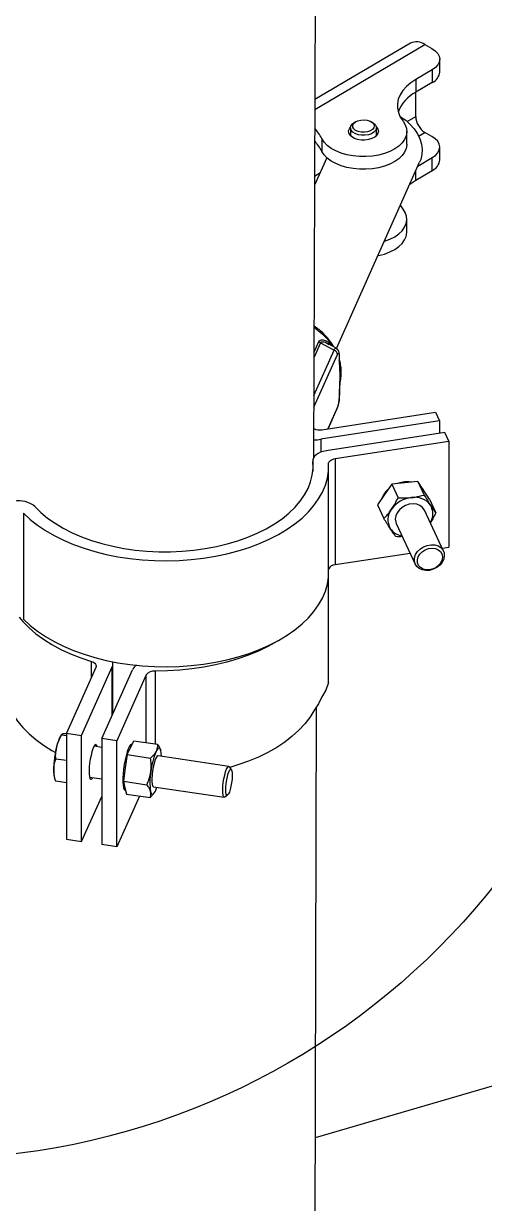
# Model space of a CAD drawing. Header units: millimetres. Extents: x 0 to 42050, y 0 to 29700.
# Drawn here: x 10133 to 11200, y 10625 to 13352 of the extents above; entities that cross this region are included whole.
import ezdxf

# ---------------------------------------------------------------- set-up
doc = ezdxf.new("R2010")
doc.units = ezdxf.units.MM
doc.header["$LTSCALE"] = 50
doc.layers.add('KVC', color=7, linetype='Continuous')

msp = doc.modelspace()

# ---------------------------------------------------------------- linework, layer by layer
at = {"color": 7, "linetype": 'Continuous', "lineweight": 25}
for p, q in [((10804.9, 12348.8), (10811.4, 13923.4)), ((10806.7, 9875.6), (10811.2, 11772.9)), ((10808.9, 10776.8), (11847.5, 11081))]:
    msp.add_line(p, q, dxfattribs=at)
at = {"color": 2}
for p, q in [((11028.7, 13306.6), (10807.4, 13176.4)), ((10807.4, 13153.7), (11062.2, 13303.6)), ((11062.2, 13303.6), (11078.5, 13294.3)), ((11096.5, 13240.2), (11096.5, 13269.6)), ((11079.3, 13245.4), (11041.1, 13222.9)), ((11079.3, 13245.4), (11079.3, 13216)), ((11041.1, 13222.9), (11041.1, 13193.5)), ((11079.3, 13216), (11041.1, 13193.5)), ((11040.8, 13137.2), (11040.8, 13193.3)), ((11021.4, 13125.7), (11040.8, 13137.2)), ((11047.6, 13092), (11062.2, 13100.6)), ((11078.5, 13091.3), (11062.2, 13100.6)), ((10823.5, 13086.2), (10823.5, 13056.8)), ((11096.5, 13037.2), (11096.5, 13066.6)), ((11045.9, 13022.7), (11079.3, 13042.3)), ((11079.3, 13012.9), (11079.3, 13042.3)), ((11041.1, 12990.4), (11079.3, 13012.9)), ((11041.1, 12990.4), (11041.1, 13011.9)), ((11020.4, 12870.2), (11020.4, 12899.6)), ((10823.7, 12413.3), (11086.4, 12453.9)), ((11086.4, 12453.9), (11095.8, 12433.8)), ((11095.8, 12433.8), (10821.4, 12391.4)), ((11095.8, 12433.8), (11095.8, 12405.1)), ((10821.4, 12391.4), (10821.4, 12361.4)), ((11108.2, 12407.1), (10833.9, 12364.6)), ((10854.8, 12346.4), (11117.5, 12387)), ((11117.5, 12387), (11108.2, 12407.1)), ((11117.5, 12387), (11117.5, 12142)), ((10802.7, 12341.2), (10802.7, 12316.5)), ((10802.8, 12339.8), (10802.8, 12317.2)), ((10839.4, 12083.5), (10839.4, 12328.5)), ((10854.8, 12346.4), (10854.8, 12101.4)), ((10133.4, 12220.1), (10133.4, 11975.1)), ((11101.8, 12139.6), (11117.5, 12142)), ((10854.8, 12101.4), (11027.8, 12128.1)), ((10839.4, 11828.6), (10839.4, 12083.5)), ((10267.7, 11706.5), (10338.7, 11865.2)), ((10290.4, 11840.3), (10290.4, 11877.5)), ((10338.7, 11754.4), (10338.7, 11865.2)), ((10340.1, 11757.4), (10340.1, 11871.3)), ((10300.9, 11863.7), (10232.9, 11711.7)), ((10314.2, 11699.6), (10385.2, 11858.3)), ((10417.1, 11846.4), (10349.1, 11694.4)), ((10417.1, 11690), (10417.1, 11846.4)), ((10437.8, 11855.5), (10437.8, 11686.9)), ((10232.9, 11711.7), (10232.9, 11466.7)), ((10232.9, 11711.7), (10267.7, 11706.5)), ((10267.7, 11461.5), (10267.7, 11706.5)), ((10349.1, 11694.4), (10314.2, 11699.6)), ((10314.2, 11699.6), (10314.2, 11454.6)), ((10349.1, 11449.4), (10349.1, 11694.4)), ((10267.7, 11461.5), (10314.2, 11565.4)), ((10401.4, 11566.4), (10349.1, 11449.4)), ((10232.9, 11466.7), (10267.7, 11461.5)), ((10349.1, 11449.4), (10314.2, 11454.6))]:
    msp.add_line(p, q, dxfattribs=at)
at = {"color": 3}
for p, q in [((11020.4, 13073.2), (11020.4, 13102.6)), ((10835.1, 13042.1), (10806.8, 12979)), ((10857.4, 12601.4), (11050, 13031.8)), ((10806.9, 12999.6), (10819.3, 13006.9)), ((11011.5, 12923.5), (11005.5, 12932.4)), ((10805.6, 12592.7), (10816.6, 12617.2)), ((10820.5, 12614.5), (10805.6, 12581.2)), ((10820.5, 12614.5), (10852.1, 12597.3)), ((10837.8, 12611.9), (10840.2, 12610.3)), ((10856.6, 12602.1), (10838, 12612.2)), ((10847.3, 12608.6), (10849, 12606.2)), ((10805.2, 12465.1), (10859.7, 12587)), ((10805.3, 12492.8), (10852.1, 12597.3)), ((10860, 12587.6), (10858.8, 12590.4)), ((10864.1, 12581.7), (10864.1, 12575.9)), ((10864.5, 12577.7), (10864.5, 12583.4)), ((10866.6, 12540.3), (10866.1, 12534.2)), ((10864.5, 12491.7), (10864.5, 12492.5)), ((10859.7, 12465.2), (10837.4, 12415.4)), ((10864.1, 12490.8), (10864.1, 12489.9)), ((10838.2, 12415.5), (10859.1, 12462.1)), ((10368.5, 11579.7), (10369.3, 11579.6))]:
    msp.add_line(p, q, dxfattribs=at)
at = {"color": 2, "elevation": 0, "flags": 128}
for points in [[(11078.5, 13294.3), (11086.1, 13289.1), (11091.7, 13283.2), (11095.2, 13276.7), (11096.5, 13269.9), (11095.5, 13263.2), (11092.1, 13256.7), (11086.7, 13250.6), (11079.3, 13245.4)], [(11041.1, 13222.9), (11029.3, 13215), (11019.2, 13206.4), (11010.9, 13197.2), (11004.6, 13187.4), (11000.4, 13177.3), (10998.4, 13167), (10998.4, 13156.6), (11000.7, 13146.3), (11005, 13136.2), (11011.5, 13126.5)], [(11011.5, 13126.5), (11016.6, 13118.4), (11019.6, 13110), (11020.4, 13101.3), (11018.9, 13092.7), (11015.3, 13084.4), (11009.5, 13076.4), (11001.8, 13069), (10992.2, 13062.4), (10981.1, 13056.6), (10968.5, 13051.9), (10955, 13048.3), (10940.6, 13045.9), (10925.7, 13044.7), (10910.8, 13044.9), (10896, 13046.3), (10881.8, 13049), (10868.4, 13052.8), (10856.2, 13057.8), (10845.3, 13063.7), (10836.2, 13070.6), (10828.8, 13078.1), (10823.5, 13086.2)], [(11020.4, 13073.2), (11020.4, 13071.9), (11018.9, 13063.3), (11015.3, 13055), (11009.5, 13047), (11001.8, 13039.6), (10992.2, 13033), (10981.1, 13027.2), (10968.5, 13022.5), (10955, 13018.9), (10940.6, 13016.5), (10925.7, 13015.3), (10910.8, 13015.5), (10896, 13016.9), (10881.8, 13019.6), (10868.4, 13023.4), (10856.2, 13028.4), (10845.3, 13034.3), (10836.2, 13041.2), (10828.8, 13048.7), (10823.5, 13056.8)], [(11079.3, 13042.3), (11086.7, 13047.6), (11092.1, 13053.6), (11095.5, 13060.2), (11096.5, 13066.9), (11095.2, 13073.7), (11091.7, 13080.1), (11086.1, 13086.1), (11078.5, 13091.3)], [(11027.3, 12981.1), (11029.3, 12982.6), (11041.1, 12990.4)], [(10968.1, 12848.7), (10968.5, 12848.9), (10981.1, 12853.6), (10992.2, 12859.3), (11001.8, 12866), (11009.5, 12873.4), (11015.3, 12881.3), (11018.9, 12889.7), (11020.4, 12898.3), (11019.6, 12906.9), (11016.6, 12915.4), (11011.5, 12923.5)], [(10953.2, 12815.5), (10955, 12815.8), (10968.5, 12819.5), (10981.1, 12824.2), (10992.2, 12829.9), (11001.8, 12836.6), (11009.5, 12844), (11015.3, 12851.9), (11018.9, 12860.3), (11020.4, 12868.9), (11020.4, 12870.2)], [(10833.9, 12364.6), (10827.1, 12363.2), (10820.9, 12361.2), (10815.4, 12358.5), (10810.7, 12355.4), (10807, 12351.9), (10804.4, 12348), (10803, 12344), (10802.8, 12339.8)], [(10133.4, 12220.1), (10148.5, 12206.1), (10165.5, 12192.8), (10184.1, 12180.2), (10204.3, 12168.6), (10226, 12157.8), (10249, 12148), (10273.3, 12139.3), (10298.6, 12131.6), (10324.8, 12125.1), (10351.9, 12119.7), (10379.5, 12115.5), (10407.6, 12112.6), (10436.1, 12110.9), (10464.7, 12110.4), (10493.2, 12111.1), (10521.6, 12113.2), (10549.6, 12116.4), (10577.2, 12120.9), (10604, 12126.5), (10630.1, 12133.3), (10655.1, 12141.2), (10679.1, 12150.2), (10701.9, 12160.2), (10723.2, 12171.2), (10743.1, 12183.1), (10761.3, 12195.8), (10777.8, 12209.2), (10792.6, 12223.4), (10805.4, 12238.1), (10816.2, 12253.4), (10825.1, 12269.1), (10831.8, 12285.1), (10836.4, 12301.4), (10838.9, 12317.8), (10839.2, 12334.3)], [(10159.7, 12235.6), (10173.4, 12222), (10189, 12209.1), (10206.4, 12197), (10225.3, 12185.7), (10245.8, 12175.3), (10267.6, 12165.9), (10290.6, 12157.5), (10314.7, 12150.2), (10339.8, 12144), (10365.6, 12139), (10392, 12135.2), (10418.9, 12132.7), (10446.1, 12131.3), (10473.3, 12131.3), (10500.5, 12132.4), (10527.4, 12134.9), (10553.9, 12138.5), (10579.8, 12143.3), (10604.9, 12149.4), (10629.2, 12156.5), (10652.4, 12164.8), (10674.3, 12174.1), (10694.9, 12184.3), (10714.1, 12195.5), (10731.6, 12207.6), (10747.4, 12220.4), (10761.4, 12233.8), (10773.6, 12247.9), (10783.7, 12262.5), (10791.8, 12277.5), (10797.7, 12292.9), (10801.6, 12308.4), (10803.3, 12324.1), (10802.8, 12339.8)], [(10839.2, 12334.3), (10839.4, 12336.3), (10840.2, 12338.3), (10841.5, 12340.2), (10843.4, 12341.9), (10845.7, 12343.4), (10848.4, 12344.7), (10851.5, 12345.7), (10854.8, 12346.4)], [(10133.4, 11975.1), (10148.5, 11961.1), (10165.5, 11947.8), (10184.1, 11935.3), (10204.3, 11923.6), (10226, 11912.8), (10249, 11903.1), (10273.3, 11894.3), (10298.6, 11886.6), (10324.8, 11880.1), (10351.9, 11874.7), (10379.5, 11870.5), (10407.6, 11867.6), (10436.1, 11865.9), (10464.7, 11865.4), (10493.2, 11866.1), (10521.6, 11868.2), (10549.6, 11871.4), (10577.2, 11875.9), (10604, 11881.5), (10630.1, 11888.3), (10655.1, 11896.2), (10679.1, 11905.2), (10701.9, 11915.2), (10723.2, 11926.2), (10743.1, 11938.1), (10761.3, 11950.8), (10777.8, 11964.2), (10792.6, 11978.4), (10805.4, 11993.1), (10816.2, 12008.4), (10825.1, 12024.1), (10831.8, 12040.1), (10836.4, 12056.4), (10838.9, 12072.8), (10839.4, 12083.5)], [(10123.2, 11980.2), (10131.9, 11969.9), (10146, 11955.5), (10161.9, 11941.8), (10179.6, 11928.8), (10198.9, 11916.7), (10219.8, 11905.4), (10242.1, 11895.1), (10265.6, 11885.7), (10290.4, 11877.5)], [(10721.2, 11925.1), (10719.4, 11923.9), (10699, 11912.4), (10677.1, 11901.7), (10654, 11892.1), (10629.6, 11883.4), (10604.1, 11875.9), (10577.8, 11869.5), (10550.7, 11864.3), (10523, 11860.2), (10494.8, 11857.4), (10466.3, 11855.8), (10437.8, 11855.5)], [(10290.4, 11877.5), (10293.3, 11876.4), (10295.9, 11875), (10298.1, 11873.4), (10299.7, 11871.6), (10300.9, 11869.7), (10301.5, 11867.7), (10301.5, 11865.7), (10300.9, 11863.7)], [(10089.6, 11825.2), (10089.7, 11820), (10091.4, 11803.5), (10095.4, 11787.2), (10101.4, 11771), (10109.5, 11755.2), (10119.7, 11739.8), (10131.9, 11724.9), (10146, 11710.5), (10161.9, 11696.8), (10179.6, 11683.9), (10198.9, 11671.7), (10207.2, 11667)], [(10839.4, 11828.6), (10832.6, 11811), (10823, 11794.2), (10815.8, 11779.8), (10805.2, 11763.7), (10795.7, 11748.2), (10784.1, 11733.1), (10770.7, 11718.5), (10755.3, 11704.6), (10738.2, 11691.4), (10719.4, 11679), (10699, 11667.4), (10677.1, 11656.7), (10654, 11647.1), (10629.6, 11638.5), (10610.7, 11632.7)], [(10304.2, 11680.3), (10303.9, 11681.4), (10302.5, 11684.4), (10300.7, 11685.3), (10298.6, 11684), (10296.3, 11680.7), (10293.9, 11675.4), (10291.6, 11668.6), (10289.5, 11660.4), (10287.7, 11651.5), (10286.3, 11642.2), (10285.4, 11633), (10285, 11624.6), (10285.1, 11617.2), (10285.8, 11611.3), (10287, 11607.3), (10288.6, 11605.3), (10290.6, 11605.5), (10292.8, 11607.8), (10293.5, 11609.1)], [(10384.4, 11686.5), (10383.6, 11686.5), (10381.2, 11685), (10378.5, 11681.4), (10375.8, 11675.8), (10373.1, 11668.4), (10370.5, 11659.6), (10368.2, 11649.7), (10366.2, 11639.2), (10364.7, 11628.3), (10363.6, 11617.7), (10363, 11607.7), (10363, 11598.8), (10363.5, 11591.3), (10364.6, 11585.4), (10366.2, 11581.5), (10368.1, 11579.8), (10368.5, 11579.7)]]:
    msp.add_lwpolyline(points, dxfattribs=at)
at = {"color": 3, "elevation": 0, "flags": 128}
for points in [[(11004, 13138.3), (11006, 13137), (11017.8, 13128.7), (11028.4, 13119.1), (11037.4, 13108.6), (11044.8, 13097.3), (11050.4, 13085.5), (11053.9, 13073.4), (11055.5, 13061.3), (11055, 13049.4), (11052.4, 13038.1), (11050, 13031.8)], [(10805.8, 12650.1), (10810.7, 12646.8), (10824.6, 12635.2), (10836.8, 12622.4), (10847.3, 12608.6)], [(10847.3, 12608.6), (10847.2, 12607.4), (10847.2, 12607.2)], [(10864.1, 12581.7), (10864.4, 12582.6), (10864.5, 12583.4)], [(10864.5, 12583.4), (10864.5, 12583.6), (10864.5, 12583.7)]]:
    msp.add_lwpolyline(points, dxfattribs=at)
at = {"color": 1}
msp.add_circle((9912.9, 12398.9), 1671.7, dxfattribs=at)
at = {"color": 2}
for centre, radius, start, end in [((11043, 13277.8), 32.1, 53.3438, 116.4345), ((11066.8, 13243.1), 29.9, 294.8765, 354.5141), ((11078.1, 13119.5), 82.7, 116.6164, 160.2148), ((11086.5, 13139.3), 45.7, 182.6709, 237.9501), ((10690.5, 13013.9), 151.4, 28.5226, 39.5542), ((10690.5, 12984.5), 151.4, 28.5226, 39.6084), ((11066.8, 13040), 29.9, 294.8765, 354.5141), ((10818, 12441.1), 28.4, 243.0808, 281.7148), ((10809.8, 12446.1), 56, 265.0885, 282.0098), ((10123.3, 12192.1), 56.7, 50.1121, 101.7775), ((10854.7, 12084.7), 16.6, 89.8362, 157.6586), ((10325.6, 11871.3), 14.5, 335.2473, 23.9139), ((10407.4, 11847.1), 24.9, 119.7234, 153.3227), ((10435.1, 11833.3), 22.3, 83.3009, 144.1075)]:
    msp.add_arc(centre, radius, start, end, dxfattribs=at)
at = {"color": 3}
for centre, radius, start, end in [((10826.6, 12628), 14.7, 227.0962, 245.6016), ((10847.7, 12586.1), 12.1, 4.4163, 68.4973), ((10769, 12544.5), 99.3, 347.132, 17.056), ((10860.3, 12577.7), 4.18, 335.3493, 359.8271), ((10870.5, 12538.6), 4.26, 155.5431, 176.8906), ((10860.3, 12492.6), 4.18, 335.3493, 359.8271), ((10860.3, 12491.7), 4.18, 335.341, 359.8354), ((10852.1, 12465.2), 7.69, 335.9962, 0.2958)]:
    msp.add_arc(centre, radius, start, end, dxfattribs=at)
for points, knots in [([(10851.4, 12604.9), (10850.9, 12605.9), (10848.1, 12611), (10841.8, 12619.6), (10832.7, 12630.4), (10822.6, 12640.2), (10813.6, 12647.7), (10807.9, 12651.8), (10805.8, 12653.3)], [0, 0, 0, 0, 0.0367656, 0.1850036, 0.3314723, 0.4744541, 0.6091208, 0.6838212, 0.6838212, 0.6838212, 0.6838212]), ([(10816.6, 12617.2), (10817.3, 12618.2), (10818.7, 12620.3), (10822.5, 12621.2), (10826.7, 12620.9), (10832.4, 12619.2), (10839.6, 12615.6), (10844.6, 12611), (10847.3, 12608.6)], [0, 0, 0, 0, 0.125232, 0.250841, 0.376018, 0.501416, 0.742201, 1, 1, 1, 1]), ([(10820.5, 12614.5), (10820.8, 12615), (10821.3, 12616), (10823.4, 12616.9), (10828.1, 12616.6), (10833.5, 12615), (10837, 12612.5), (10837.8, 12611.9)], [0, 0, 0, 0, 0.103205, 0.215309, 0.434167, 0.866646, 1, 1, 1, 1]), ([(10852.1, 12597.3), (10852.9, 12598.7), (10854.6, 12601.5), (10856.1, 12602.7), (10856.5, 12602), (10856.5, 12601.9)], [0, 0, 0, 0, 0.4587959, 0.9175163, 1, 1, 1, 1]), ([(10864.5, 12583.7), (10864.2, 12587.5), (10863.8, 12593.3), (10860.5, 12599.3), (10857.8, 12601.2), (10856.5, 12602.1)], [0, 0, 0, 0, 0.508737, 0.758474, 1, 1, 1, 1]), ([(10859.7, 12587), (10860.3, 12588), (10861.1, 12589.6), (10862.2, 12590), (10862.9, 12589.7), (10863.4, 12588.5), (10863.9, 12586.2), (10864, 12583.5), (10864.1, 12581.7)], [0, 0, 0, 0, 0.235181, 0.362605, 0.49107, 0.620857, 0.752515, 1, 1, 1, 1]), ([(10864.1, 12575.9), (10864.2, 12571.4), (10864.3, 12562.1), (10865.3, 12550.4), (10866.1, 12538), (10865.3, 12521.9), (10864.3, 12505.8), (10864.2, 12495.7), (10864.1, 12490.8)], [0, 0, 0, 0, 0.162197, 0.336711, 0.49811, 0.660779, 0.836617, 1, 1, 1, 1]), ([(10865.8, 12537.4), (10865.8, 12540.4), (10865.9, 12549.2), (10864.8, 12561.2), (10864.5, 12572.8), (10864.4, 12578.5)], [0, 0, 0, 0, 0.20453, 0.608277, 1, 1, 1, 1]), ([(10865.5, 12522.2), (10866.2, 12524.8), (10868, 12531.9), (10868.9, 12543.6), (10868.2, 12557.1), (10866.7, 12567.2), (10865, 12572.9), (10864.5, 12574.2)], [0, 0, 0, 0, 0.154537, 0.42782, 0.674358, 0.921282, 1, 1, 1, 1]), ([(10864.9, 12562.3), (10865, 12562), (10866.6, 12554.3), (10866.6, 12547.2), (10866.6, 12540.3)], [0, 0, 0, 0, 0.039271, 1, 1, 1, 1]), ([(10865.4, 12553.7), (10865.6, 12552.1), (10866.1, 12547.2), (10866.1, 12542.2), (10866.2, 12538.8)], [0, 0, 0, 0, 0.311146, 1, 1, 1, 1]), ([(10864.4, 12493.3), (10864.5, 12498.8), (10864.8, 12509.9), (10865.9, 12526), (10865.8, 12534.5), (10865.8, 12537.4)], [0, 0, 0, 0, 0.39145, 0.79447, 1, 1, 1, 1]), ([(10866.2, 12538.8), (10866.2, 12536.3), (10866.1, 12532.7), (10865.9, 12529), (10865.8, 12527.9)], [0, 0, 0, 0, 0.692954, 1, 1, 1, 1]), ([(10859.1, 12462.2), (10859.9, 12464.1), (10861.3, 12467.9), (10863.1, 12476), (10864.2, 12484.5), (10864.4, 12489.4), (10864.5, 12491.9)], [0, 0, 0, 0, 0.250128, 0.497836, 0.747147, 1, 1, 1, 1]), ([(10864.1, 12489.9), (10864, 12487.9), (10863.9, 12484.8), (10863.4, 12480.1), (10862.9, 12476.5), (10862.2, 12473), (10861.1, 12468.9), (10860.3, 12466.7), (10859.7, 12465.2)], [0, 0, 0, 0, 0.2474848, 0.3790311, 0.50893, 0.6372808, 0.7648188, 1, 1, 1, 1])]:
    msp.add_open_spline(points, degree=3, knots=knots, dxfattribs=at)
at = {"layer": 'KVC', "color": 7, "linetype": 'Continuous', "lineweight": 25}
for p, q in [((10902.2, 13125.4), (10898.7, 13123.4)), ((10941.1, 13123.4), (10937.6, 13125.4)), ((10889.9, 13111.1), (10889.9, 13092.8)), ((10949.9, 13092.8), (10949.9, 13111.1)), ((10985.5, 12287.4), (10969, 12263.5)), ((11015.5, 12290.6), (10985.5, 12287.4)), ((10985.5, 12287.4), (11000.1, 12255.9)), ((11045.6, 12293.9), (11015.5, 12290.6)), ((11045.6, 12293.9), (11060.2, 12262.4)), ((11059.2, 12273.2), (11045.6, 12293.9)), ((10969, 12263.5), (10952.5, 12239.6)), ((11072.8, 12252.6), (11059.2, 12273.2)), ((11072.8, 12252.6), (11087.4, 12221.2)), ((10952.5, 12239.6), (10967.1, 12208.2)), ((11105, 12132.7), (11061.2, 12227.2)), ((10995.9, 12196.9), (11039.7, 12102.4)), ((10221.5, 11709.1), (10220.2, 11707.3)), ((10232.9, 11705.7), (10221.5, 11707.4)), ((10314.2, 11678.8), (10296.7, 11681.4)), ((10372.9, 11662.3), (10380.7, 11678.3)), ((10380.7, 11678.3), (10388.4, 11694.3)), ((10384.6, 11686.5), (10384.4, 11686.5)), ((10388.4, 11694.3), (10443, 11686.1)), ((10232.9, 11648.3), (10207.9, 11652)), ((10372.9, 11662.3), (10368.6, 11631.4)), ((10372.9, 11662.3), (10427.5, 11654.1)), ((10608.5, 11634.9), (10444.5, 11659.4)), ((10368.6, 11631.4), (10364.4, 11600.6)), ((10614.4, 11627.5), (10609.9, 11633.9)), ((10205.3, 11607.7), (10207.6, 11601.2)), ((10207.7, 11601.2), (10207.8, 11600.8)), ((10232.9, 11597.1), (10207.8, 11600.8)), ((10286, 11610.2), (10314.2, 11606)), ((10364.4, 11600.6), (10418.9, 11592.5)), ((10364.4, 11600.6), (10367.9, 11585.7)), ((10367.9, 11585.7), (10371.4, 11570.9)), ((10371.4, 11570.9), (10426, 11562.8)), ((10434.8, 11572.5), (10426, 11562.8)), ((10433.9, 11588.1), (10597.9, 11563.7)), ((10435, 11572.4), (10435.7, 11573.4)), ((10599.5, 11564.3), (10605.7, 11569.1))]:
    msp.add_line(p, q, dxfattribs=at)
at = {"layer": 'KVC', "color": 7, "linetype": 'Continuous', "lineweight": 25, "elevation": 0, "flags": 128}
for points in [[(10931.4, 13095.2), (10923.5, 13094), (10915.3, 13094), (10907.5, 13095.4), (10900.6, 13097.9), (10895.1, 13101.4), (10891.5, 13105.6), (10889.9, 13110.2), (10890.6, 13114.9), (10893.5, 13119.4), (10898.3, 13123.2), (10898.7, 13123.4)], [(10929.5, 13101.9), (10922.3, 13100.8), (10914.8, 13101.1), (10907.8, 13102.6), (10901.9, 13105.2), (10897.6, 13108.7), (10895.2, 13112.8), (10895.1, 13117.1), (10897.1, 13121.2), (10901.2, 13124.8), (10907, 13127.6), (10913.9, 13129.2), (10921.3, 13129.6), (10928.6, 13128.8), (10935.1, 13126.7), (10940.3, 13123.6), (10943.7, 13119.7), (10944.9, 13115.5), (10944, 13111.2), (10940.9, 13107.3), (10935.9, 13104.1), (10929.5, 13101.9)], [(10941.1, 13123.4), (10942.2, 13122.8), (10946.8, 13118.9), (10949.4, 13114.4), (10949.8, 13109.7), (10948, 13105.1), (10944.1, 13100.9), (10938.5, 13097.5), (10931.4, 13095.2)], [(10949.8, 13112.6), (10952.9, 13108.4), (10954.4, 13103.4), (10953.6, 13098.5), (10950.8, 13093.8), (10946, 13089.6), (10939.6, 13086.3), (10931.9, 13084), (10923.5, 13082.8), (10914.8, 13082.9), (10906.5, 13084.3), (10899, 13086.8), (10892.8, 13090.3), (10888.4, 13094.5), (10885.9, 13099.3), (10885.5, 13104.3), (10887.3, 13109.2), (10890, 13112.6)], [(11014.6, 12292.6), (11004.1, 12290.6), (10998.6, 12288.8)], [(11031, 12292.1), (11025, 12292.8), (11014.6, 12292.6)], [(11060.7, 12270.9), (11057.5, 12276.4), (11055.4, 12279)], [(11061.2, 12227.2), (11060.7, 12228), (11056.5, 12233.8), (11050.5, 12238.2), (11043.1, 12241), (11034.8, 12241.9), (11026.1, 12241), (11017.5, 12238.2), (11009.7, 12233.8), (11003, 12228), (10997.9, 12221.2), (10994.8, 12213.9), (10993.7, 12206.4), (10994.9, 12199.3), (10995.9, 12196.9)], [(11089.5, 12094.6), (11081.4, 12090.6), (11072.8, 12088.2), (11064.1, 12087.7), (11056, 12089.1), (11048.9, 12092.3), (11043.2, 12097), (11039.4, 12103), (11037.7, 12110), (11038.1, 12117.4), (11040.7, 12124.9), (11045.3, 12131.8), (11051.6, 12137.9), (11059.2, 12142.7), (11067.6, 12145.9), (11076.3, 12147.4), (11084.8, 12147), (11092.5, 12144.7), (11098.9, 12140.7), (11103.7, 12135.3), (11106.4, 12128.7), (11107.1, 12121.5), (11105.6, 12114), (11102, 12106.7), (11096.5, 12100.1), (11089.5, 12094.6)], [(11088.2, 12095.1), (11080.9, 12091.5), (11073, 12089.5), (11065.1, 12089.5), (11057.9, 12091.2), (11051.9, 12094.7), (11047.5, 12099.6), (11045.1, 12105.6), (11044.8, 12112.3), (11046.7, 12119.1), (11050.6, 12125.6), (11056.2, 12131.2), (11063.1, 12135.6), (11070.8, 12138.4), (11078.7, 12139.4), (11086.3, 12138.6), (11093, 12135.9), (11098.2, 12131.7), (11101.7, 12126.2), (11103, 12119.8), (11102.2, 12113), (11099.4, 12106.3), (11094.6, 12100.1), (11088.2, 12095.1)], [(10451.2, 11670.6), (10450.3, 11673.5), (10449.2, 11675.7), (10448, 11676.9), (10446.6, 11677.2), (10445, 11676.6), (10443.4, 11675.1), (10441.7, 11672.7), (10439.9, 11669.4)], [(10439.7, 11654.2), (10437.4, 11648.7), (10435.3, 11641.5), (10433.4, 11633.3), (10431.9, 11624.5), (10430.8, 11615.6), (10430.2, 11607.2), (10430.3, 11599.9), (10430.8, 11594.1), (10431.9, 11590.1), (10433.5, 11588.3), (10433.9, 11588.1)], [(10444.5, 11659.4), (10443.9, 11659.3), (10441.9, 11657.8), (10439.7, 11654.2)], [(10598.8, 11615), (10600.9, 11622.4), (10603.1, 11628.5), (10605.3, 11632.6), (10607.4, 11634.7), (10609.3, 11634.6), (10609.9, 11633.9)], [(10605.1, 11611.6), (10607, 11618.4), (10609, 11623.7), (10611.1, 11627.1), (10612.9, 11628.4), (10614.5, 11627.4), (10615.6, 11624.4), (10616.3, 11619.4), (10616.3, 11612.8), (10615.8, 11605.2), (10614.8, 11597.1), (10613.4, 11589.1), (10611.6, 11581.8), (10609.6, 11575.7), (10607.5, 11571.3), (10605.6, 11569), (10603.9, 11568.8), (10602.5, 11570.8), (10601.6, 11574.9), (10601.3, 11580.7), (10601.5, 11587.8), (10602.2, 11595.8), (10603.5, 11603.9), (10605.1, 11611.6)], [(10599.5, 11564.3), (10598, 11563.7), (10596.3, 11564.9), (10595.1, 11568.4), (10594.4, 11573.7), (10594.2, 11580.7), (10594.6, 11588.8), (10595.6, 11597.6), (10597, 11606.5), (10598.8, 11615)], [(10427.1, 11576.9), (10428, 11574), (10429.1, 11571.9), (10430.4, 11570.6), (10431.8, 11570.3), (10433.3, 11570.9), (10435, 11572.4), (10436.7, 11574.8), (10438.4, 11578.1)]]:
    msp.add_lwpolyline(points, dxfattribs=at)
at = {"layer": 'KVC', "color": 7, "linetype": 'Continuous', "lineweight": 25}
for centre, radius, start, end in [((11013.7, 12234.5), 55.1, 130.3185, 160.4628), ((11038.4, 12190.9), 66, 96.1337, 144.3207), ((11038.9, 12211.8), 45.3, 37.0673, 99.5719), ((11015.9, 12205), 39.4, 141.8854, 210.7372), ((11041.9, 12219.2), 38.7, 327.4885, 31.0666), ((11015.4, 12208.6), 41, 215.2703, 261.3025), ((10294, 11664.1), 85.6, 149.6849, 169.0009), ((10444.3, 11623.2), 241.2, 166.2793, 179.076), ((10600.4, 11603.2), 173.7, 157.5748, 173.5829), ((10386.3, 11657), 66.3, 0.9511, 11.7859), ((10263.2, 11623.9), 60.1, 176.9308, 195.6386), ((10571.2, 11597.4), 145.5, 170.0334, 188.1055), ((10362.6, 11613.7), 83.8, 334.8473, 341.3884)]:
    msp.add_arc(centre, radius, start, end, dxfattribs=at)
for points, knots in [([(10984.8, 12229.4), (10985.2, 12229.9), (10988.2, 12234.3), (10993.5, 12242.9), (10997.9, 12251.6), (11000.1, 12255.9)], [0, 0, 0, 0, 0.07009, 0.530784, 1, 1, 1, 1]), ([(11000.1, 12255.9), (11002.8, 12255.8), (11013.3, 12255.3), (11023.7, 12256), (11031.4, 12256.5)], [0, 0, 0, 0, 0.2575513, 1, 1, 1, 1]), ([(11031.4, 12256.5), (11034.1, 12256.8), (11044.2, 12258.1), (11053.4, 12260.6), (11060.2, 12262.4)], [0, 0, 0, 0, 0.268634, 1, 1, 1, 1]), ([(11060.2, 12262.4), (11062.8, 12258.3), (11067.9, 12250.1), (11072.7, 12242.8), (11075.1, 12239.1)], [0, 0, 0, 0, 0.495458, 1, 1, 1, 1]), ([(10967.1, 12208.2), (10970.2, 12211.3), (10976.3, 12217.6), (10982, 12225.4), (10984.8, 12229.4)], [0, 0, 0, 0, 0.495458, 1, 1, 1, 1]), ([(11087.4, 12221.2), (11085.1, 12216.6), (11081.1, 12208.6), (11076.5, 12201.4), (11074.5, 12198.4)], [0, 0, 0, 0, 0.580597, 1, 1, 1, 1]), ([(11075.1, 12239.1), (11075.4, 12238.6), (11077.8, 12235), (11082.1, 12228.6), (11085.6, 12223.7), (11087.4, 12221.2)], [0, 0, 0, 0, 0.07009, 0.530784, 1, 1, 1, 1]), ([(10982, 12184.9), (10981.7, 12185.4), (10979.2, 12189.1), (10974.3, 12196.7), (10969.5, 12204.3), (10967.1, 12208.2)], [0, 0, 0, 0, 0.07009, 0.530784, 1, 1, 1, 1]), ([(10994.3, 12167), (10992.5, 12169.6), (10988.7, 12174.8), (10984.2, 12181.5), (10982, 12184.9)], [0, 0, 0, 0, 0.495458, 1, 1, 1, 1]), ([(10994.3, 12167), (10997, 12166.8), (11002.2, 12166.5), (11007.3, 12166.8), (11009.8, 12166.9)], [0, 0, 0, 0, 0.524338, 1, 1, 1, 1]), ([(10210, 11680.4), (10210.7, 11682.9), (10213.3, 11692.3), (10218, 11701), (10221.5, 11707.4)], [0, 0, 0, 0, 0.268634, 1, 1, 1, 1]), ([(10221.5, 11707.4), (10221.3, 11708), (10220.8, 11709), (10222.6, 11709.8), (10223.5, 11710.2)], [0, 0, 0, 0, 0.495458, 1, 1, 1, 1]), ([(10223.5, 11710.2), (10223.7, 11710.3), (10224.9, 11710.6), (10227.7, 11711.1), (10231.4, 11711.4), (10233, 11711.5)], [0, 0, 0, 0, 0.081792, 0.619404, 1, 1, 1, 1]), ([(10207.9, 11652), (10207.8, 11654.5), (10207.2, 11663.9), (10208.8, 11673.4), (10210, 11680.4)], [0, 0, 0, 0, 0.257551, 1, 1, 1, 1]), ([(10443, 11686.1), (10443.1, 11684.7), (10443.3, 11679.1), (10441.3, 11673.5), (10439.9, 11669.4)], [0, 0, 0, 0, 0.257551, 1, 1, 1, 1]), ([(10443, 11686.1), (10444.9, 11683.5), (10448.7, 11678.3), (10450.4, 11673.2), (10451.2, 11670.6)], [0, 0, 0, 0, 0.495458, 1, 1, 1, 1]), ([(10203.2, 11627.1), (10203.2, 11627.7), (10203.2, 11632.3), (10204.3, 11640.8), (10206.7, 11648.3), (10207.9, 11652)], [0, 0, 0, 0, 0.07009, 0.530784, 1, 1, 1, 1]), ([(10439.9, 11669.4), (10439.1, 11668), (10436.2, 11662.6), (10431.2, 11657.7), (10427.5, 11654.1)], [0, 0, 0, 0, 0.268634, 1, 1, 1, 1]), ([(10427.9, 11622.6), (10428, 11623.3), (10428.7, 11628.9), (10429.1, 11639.5), (10428, 11649.2), (10427.5, 11654.1)], [0, 0, 0, 0, 0.07009, 0.530784, 1, 1, 1, 1]), ([(10207.8, 11600.8), (10206.5, 11605.2), (10203.9, 11614), (10203.4, 11622.7), (10203.2, 11627.1)], [0, 0, 0, 0, 0.495458, 1, 1, 1, 1]), ([(10418.9, 11592.5), (10420.9, 11597.3), (10425, 11607), (10426.9, 11617.4), (10427.9, 11622.6)], [0, 0, 0, 0, 0.495458, 1, 1, 1, 1]), ([(10427.1, 11576.9), (10427, 11577.3), (10426.4, 11579.9), (10424.2, 11585.1), (10420.7, 11590), (10418.9, 11592.5)], [0, 0, 0, 0, 0.07009, 0.530784, 1, 1, 1, 1]), ([(10426, 11562.8), (10426.7, 11565), (10428.2, 11569.5), (10427.5, 11574.4), (10427.1, 11576.9)], [0, 0, 0, 0, 0.495458, 1, 1, 1, 1])]:
    msp.add_open_spline(points, degree=3, knots=knots, dxfattribs=at)

doc.saveas('drawing.dxf')
